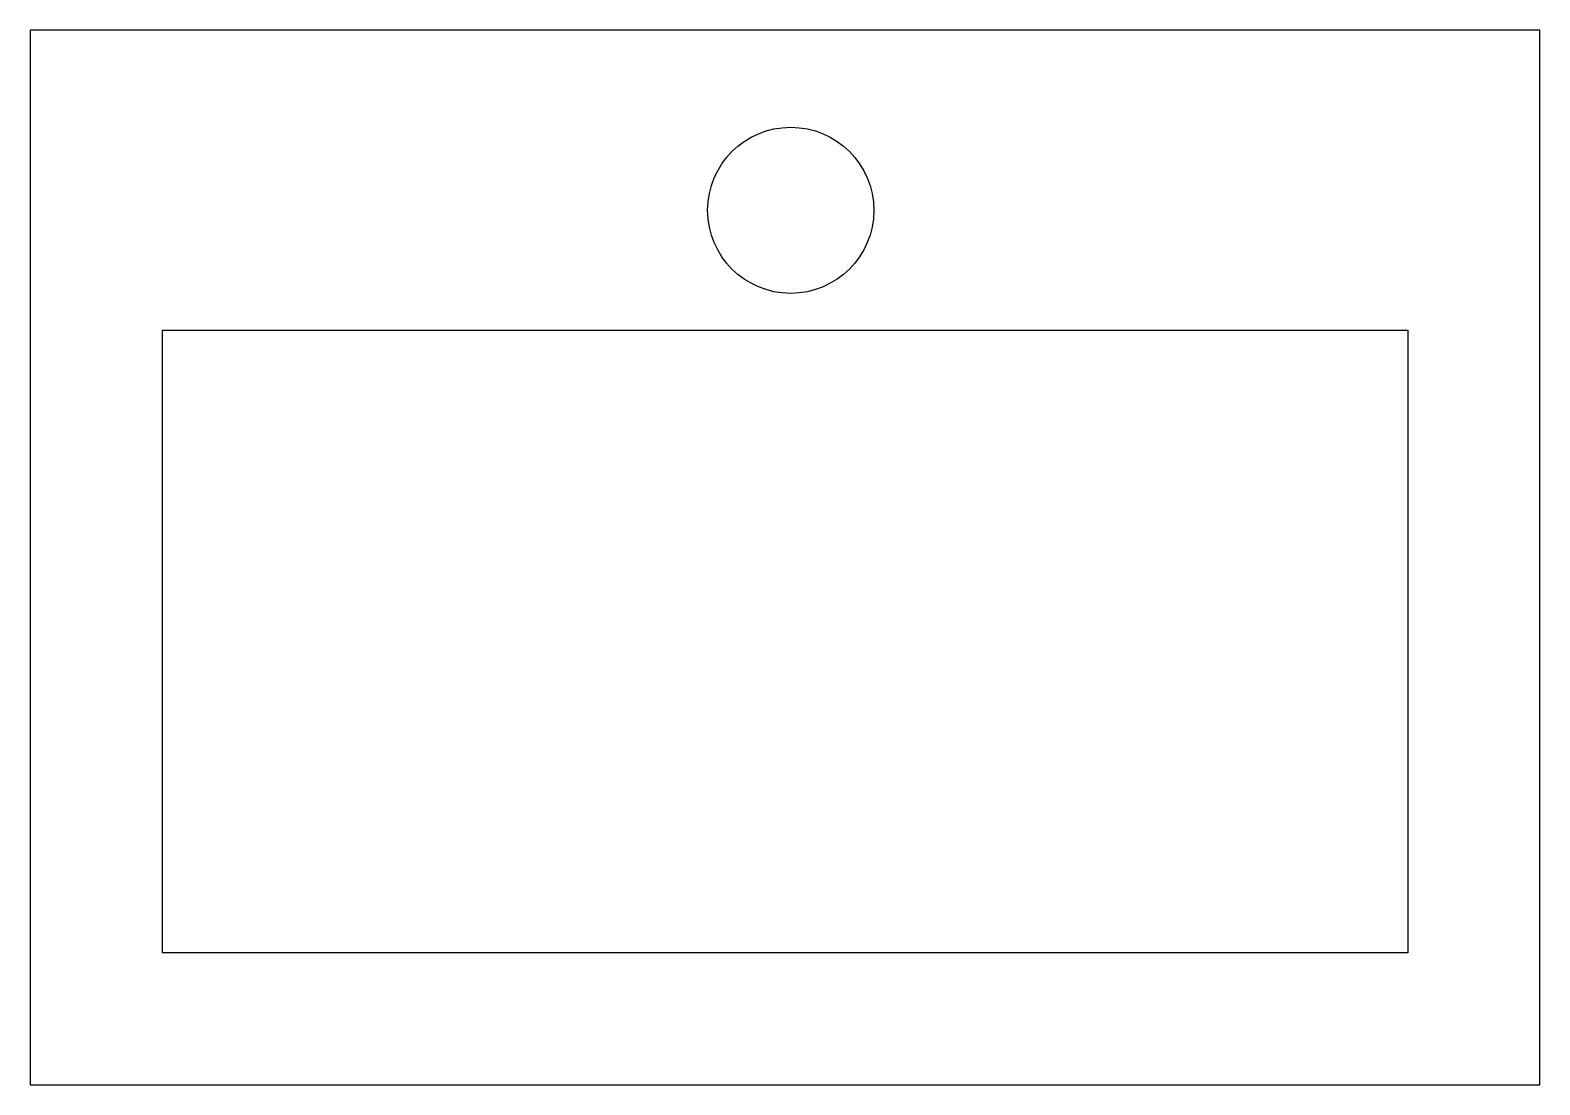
# Model space of a CAD drawing. Header units: millimetres. Extents: x 1 to 252, y 0 to 646.
# Drawn here: x 215.36 to 251.71, y 620.13 to 645.53 of the extents above; entities outside this region: 2.
import ezdxf

# ---------------------------------------------------------------- set-up
doc = ezdxf.new("R2010")
doc.units = ezdxf.units.MM
doc.styles.add('SLDTEXTSTYLE0', font='TXT', dxfattribs={"width": 0.7})

msp = doc.modelspace()

# ---------------------------------------------------------------- linework, layer by layer
at = {"color": 7, "linetype": 'Continuous', "lineweight": 25}
for p, q in [((251.709, 645.531), (215.363, 645.531)), ((215.363, 645.531), (215.363, 620.133)), ((251.709, 620.133), (251.709, 645.531)), ((218.538, 638.308), (218.538, 623.308)), ((218.538, 638.308), (248.534, 638.308)), ((248.534, 638.308), (248.534, 623.308)), ((248.534, 623.308), (218.538, 623.308)), ((215.363, 620.133), (251.709, 620.133))]:
    msp.add_line(p, q, dxfattribs=at)
msp.add_circle((233.674, 641.193), 2, dxfattribs=at)

# ---------------------------------------------------------------- texts
at = {"color": 7, "linetype": 'Continuous', "char_height": 14.5493, "attachment_point": 1, "style": 'SLDTEXTSTYLE0'}
for s, insert in [('SOLIDWORKS Educational Product.', (0, 40.579)), ('For Instructional Use Only.', (0, 18.755))]:
    msp.add_mtext(s, dxfattribs=dict(at, insert=insert))

doc.saveas('drawing.dxf')
